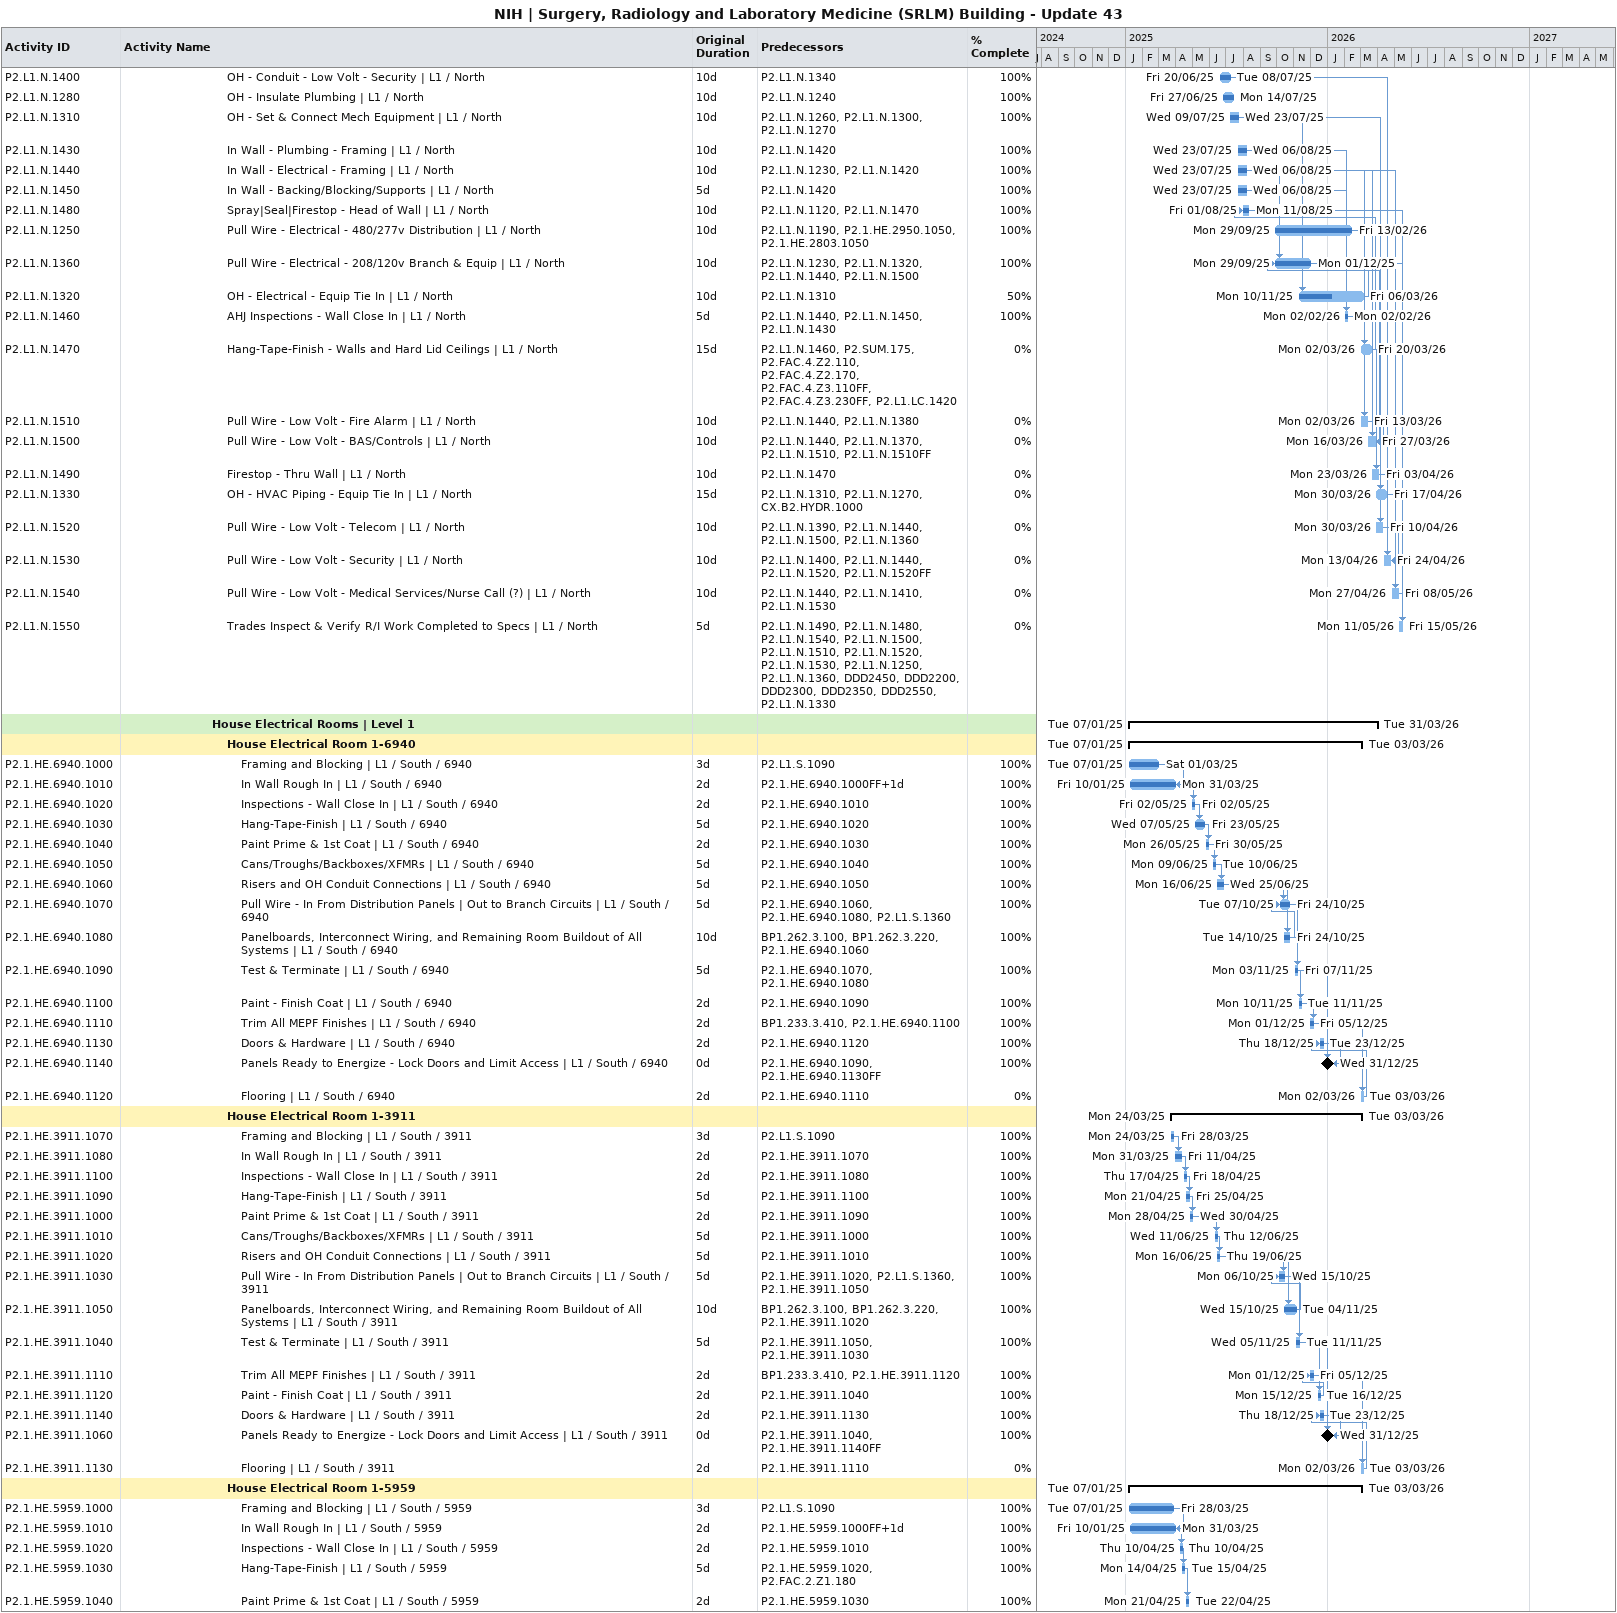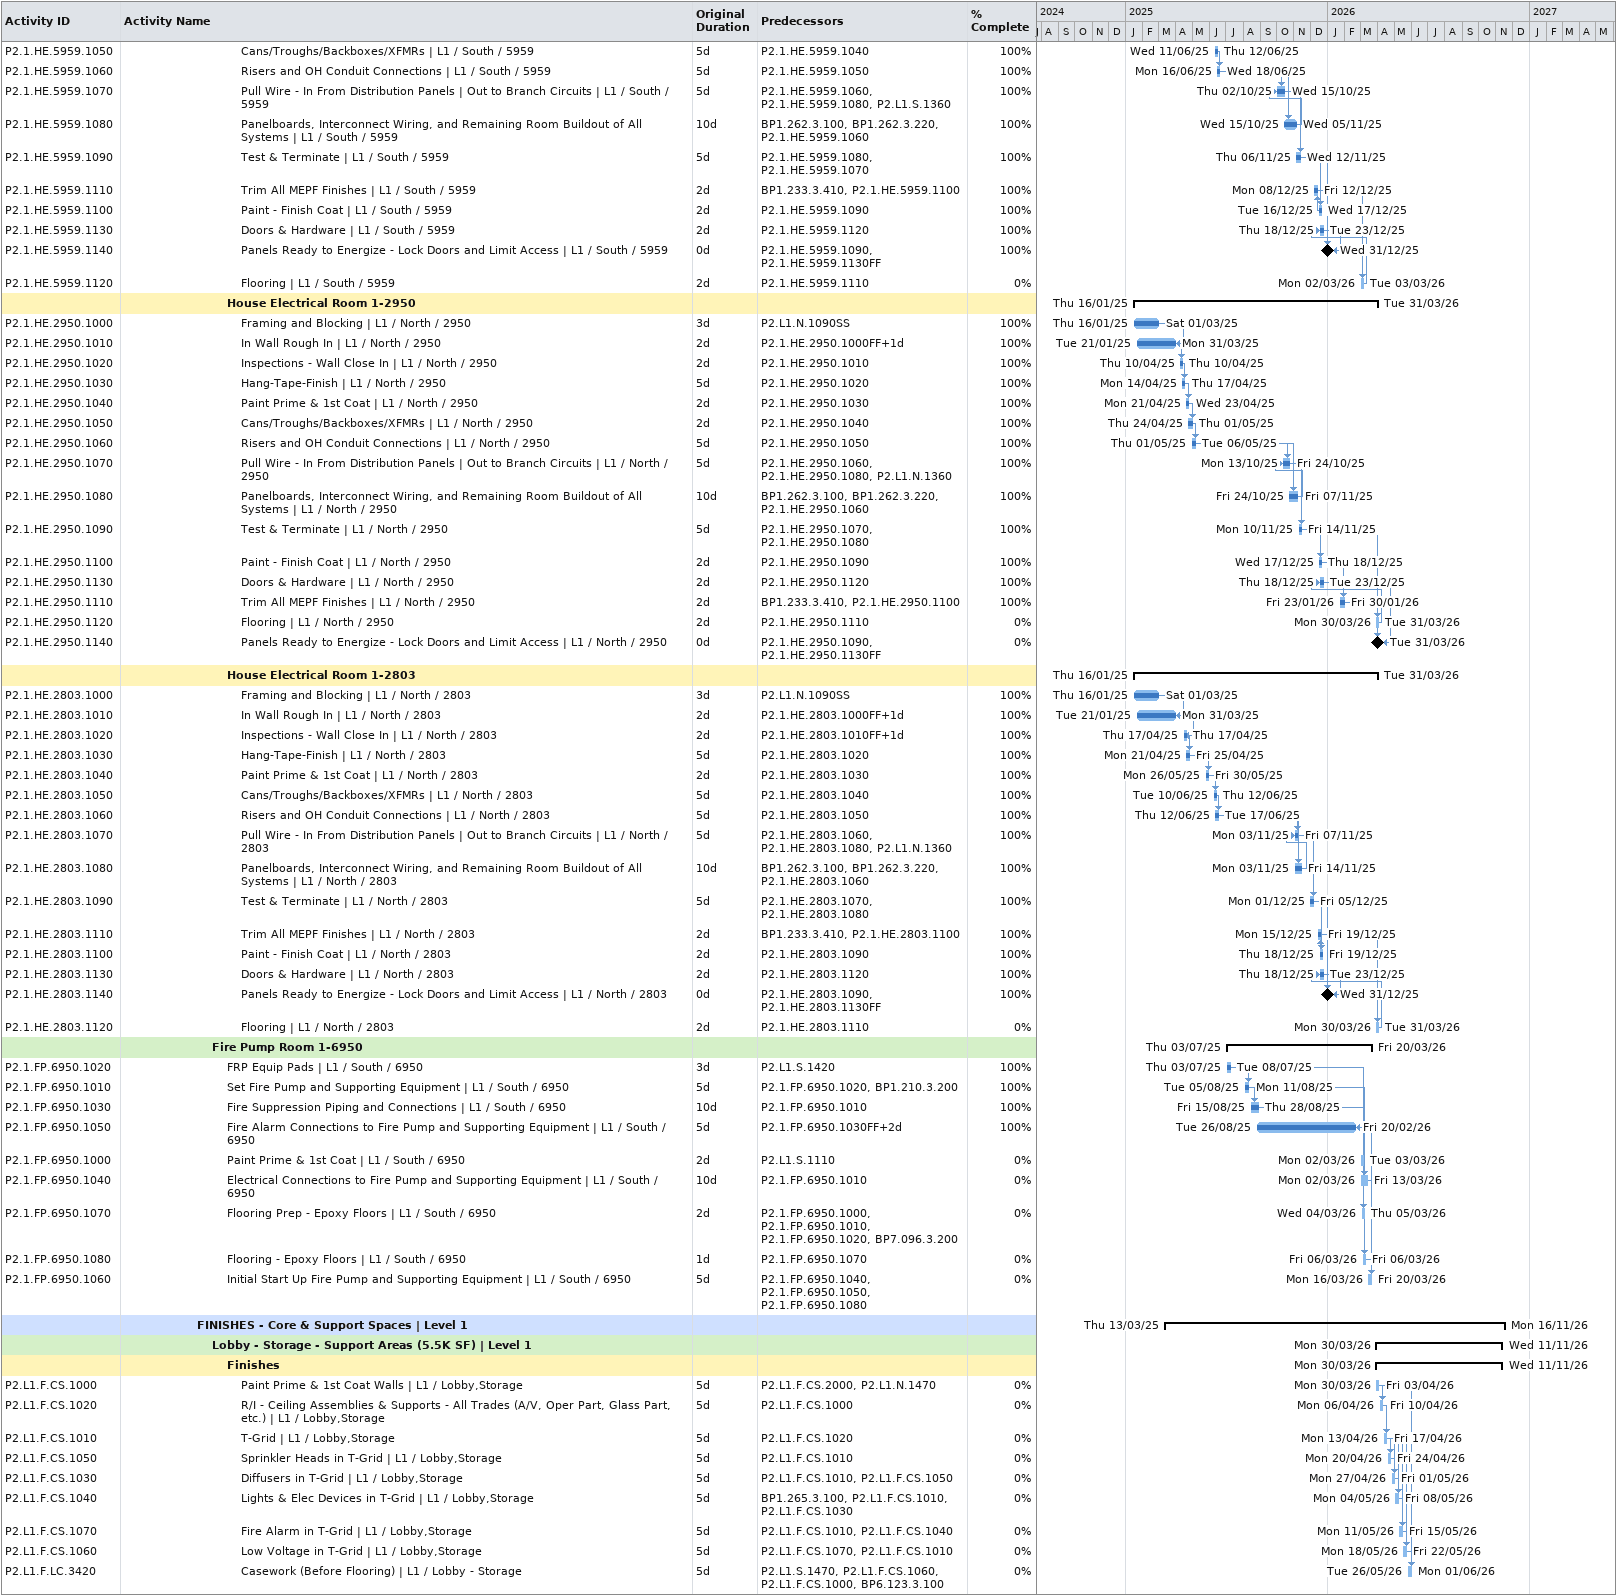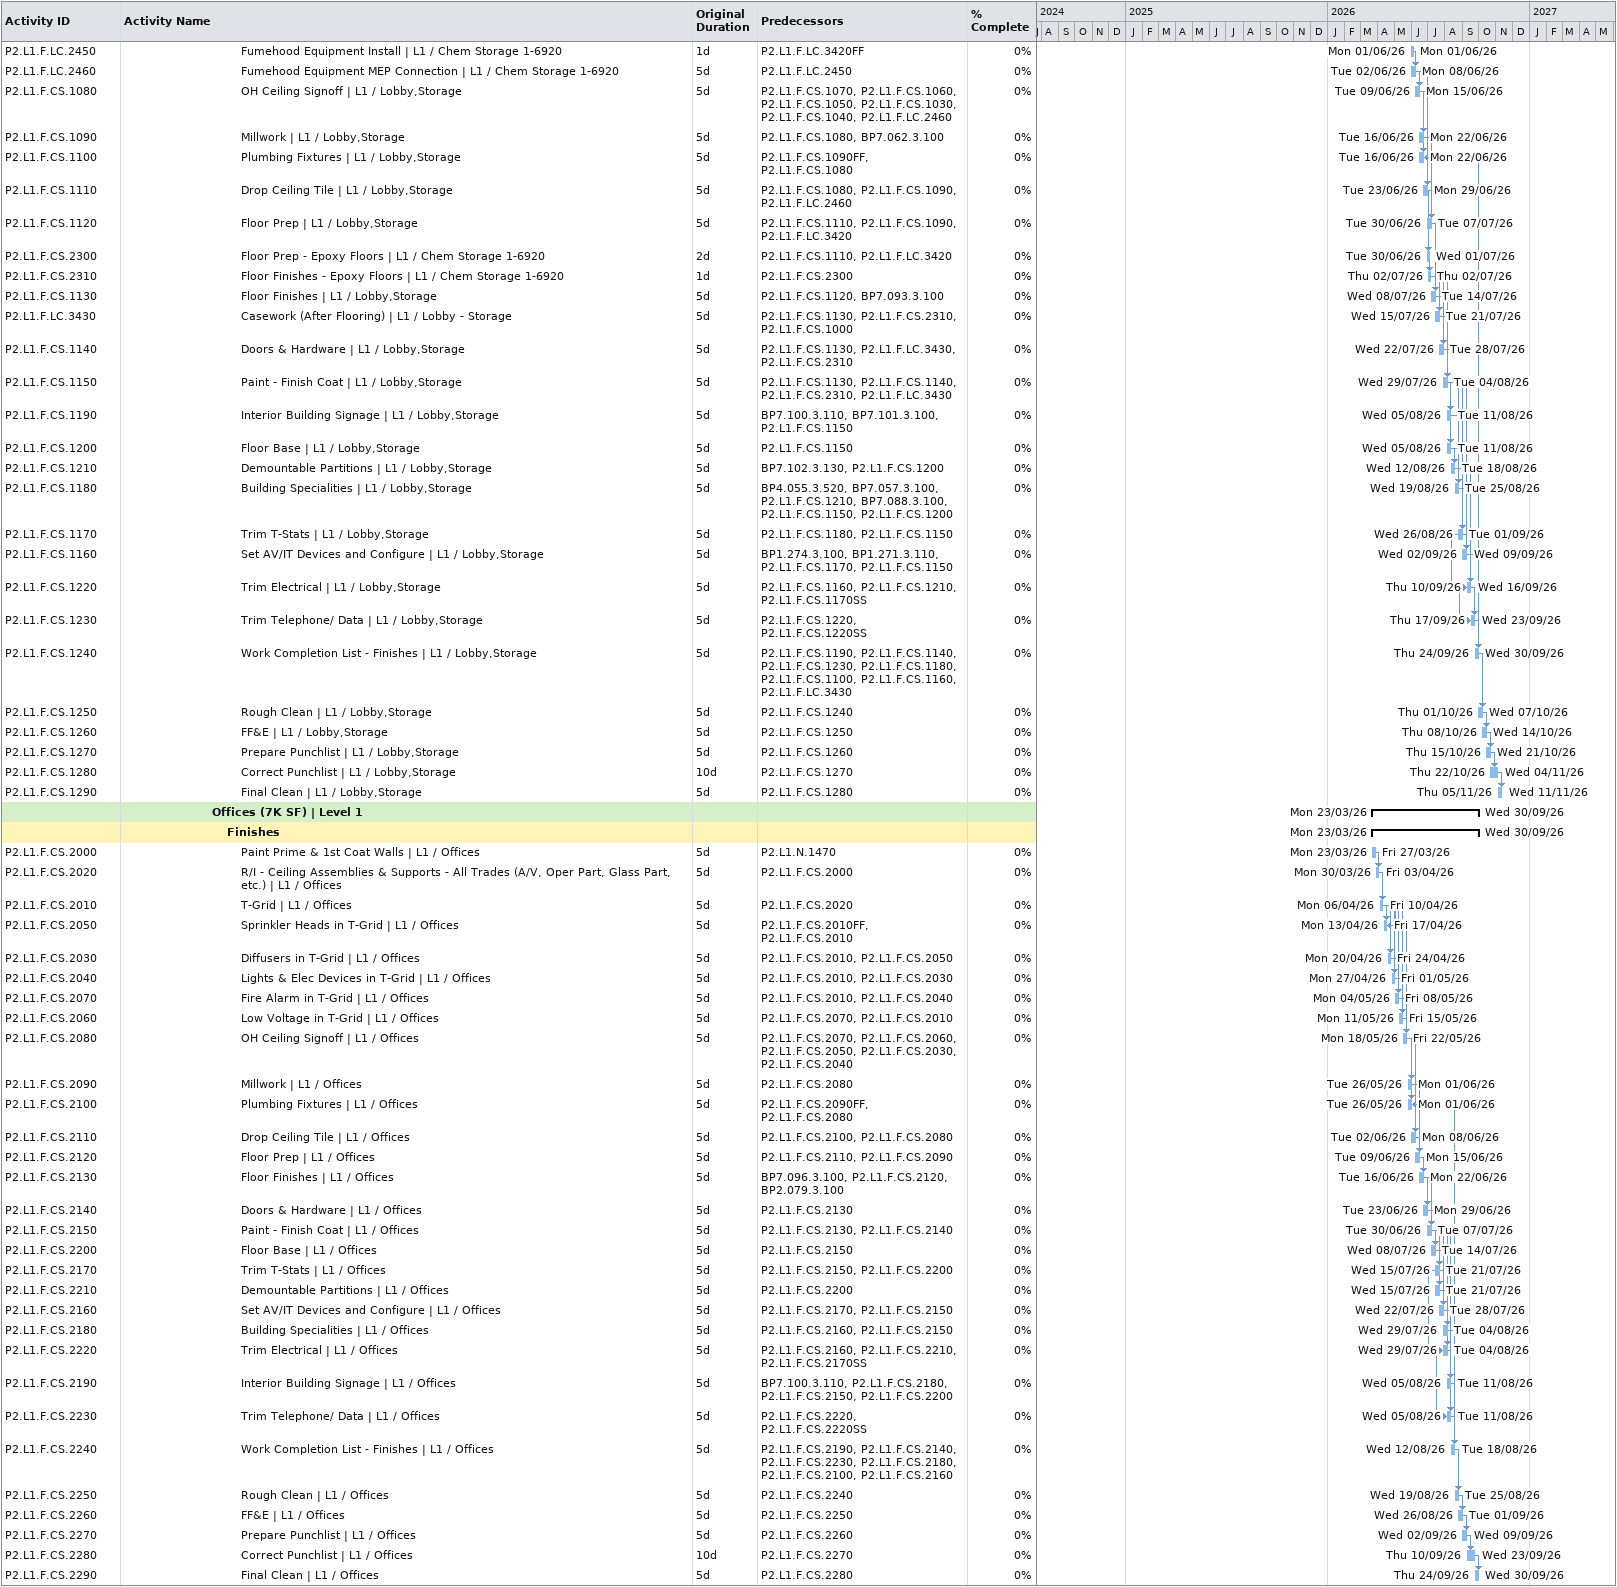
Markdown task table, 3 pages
NIH | Surgery, Radiology and Laboratory Medicine (SRLM) Building - Update 43

| ID | Level | Task | Original duration | Start | Finish | Predecessors | % complete |
|---|---|---|---|---|---|---|---|
| P2.L1.N.1400 | 8 | OH - Conduit - Low Volt - Security \| L1 / North | 10d | 2025-06-20 | 2025-07-08 | P2.L1.N.1340 | 100 |
| P2.L1.N.1280 | 8 | OH - Insulate Plumbing \| L1 / North | 10d | 2025-06-27 | 2025-07-14 | P2.L1.N.1240 | 100 |
| P2.L1.N.1310 | 8 | OH - Set & Connect Mech Equipment \| L1 / North | 10d | 2025-07-09 | 2025-07-23 | P2.L1.N.1260, P2.L1.N.1300, P2.L1.N.1270 | 100 |
| P2.L1.N.1430 | 8 | In Wall - Plumbing - Framing \| L1 / North | 10d | 2025-07-23 | 2025-08-06 | P2.L1.N.1420 | 100 |
| P2.L1.N.1440 | 8 | In Wall - Electrical - Framing \| L1 / North | 10d | 2025-07-23 | 2025-08-06 | P2.L1.N.1230, P2.L1.N.1420 | 100 |
| P2.L1.N.1450 | 8 | In Wall - Backing/Blocking/Supports \| L1 / North | 5d | 2025-07-23 | 2025-08-06 | P2.L1.N.1420 | 100 |
| P2.L1.N.1480 | 8 | Spray\|Seal\|Firestop - Head of Wall \| L1 / North | 10d | 2025-08-01 | 2025-08-11 | P2.L1.N.1120, P2.L1.N.1470 | 100 |
| P2.L1.N.1250 | 8 | Pull Wire - Electrical - 480/277v Distribution \| L1 / North | 10d | 2025-09-29 | 2026-02-13 | P2.L1.N.1190, P2.1.HE.2950.1050, P2.1.HE.2803.1050 | 100 |
| P2.L1.N.1360 | 8 | Pull Wire - Electrical - 208/120v Branch & Equip \| L1 / North | 10d | 2025-09-29 | 2025-12-01 | P2.L1.N.1230, P2.L1.N.1320, P2.L1.N.1440, P2.L1.N.1500 | 100 |
| P2.L1.N.1320 | 8 | OH - Electrical - Equip Tie In \| L1 / North | 10d | 2025-11-10 | 2026-03-06 | P2.L1.N.1310 | 50 |
| P2.L1.N.1460 | 8 | AHJ Inspections - Wall Close In \| L1 / North | 5d | 2026-02-02 | 2026-02-02 | P2.L1.N.1440, P2.L1.N.1450, P2.L1.N.1430 | 100 |
| P2.L1.N.1470 | 8 | Hang-Tape-Finish - Walls and Hard Lid Ceilings \| L1 / North | 15d | 2026-03-02 | 2026-03-20 | P2.L1.N.1460, P2.SUM.175, P2.FAC.4.Z2.110, P2.FAC.4.Z2.170, P2.FAC.4.Z3.110FF, P2.FAC.4.Z3.230FF, P2.L1.LC.1420 | 0 |
| P2.L1.N.1510 | 8 | Pull Wire - Low Volt - Fire Alarm \| L1 / North | 10d | 2026-03-02 | 2026-03-13 | P2.L1.N.1440, P2.L1.N.1380 | 0 |
| P2.L1.N.1500 | 8 | Pull Wire - Low Volt - BAS/Controls \| L1 / North | 10d | 2026-03-16 | 2026-03-27 | P2.L1.N.1440, P2.L1.N.1370, P2.L1.N.1510, P2.L1.N.1510FF | 0 |
| P2.L1.N.1490 | 8 | Firestop - Thru Wall \| L1 / North | 10d | 2026-03-23 | 2026-04-03 | P2.L1.N.1470 | 0 |
| P2.L1.N.1330 | 8 | OH - HVAC Piping - Equip Tie In \| L1 / North | 15d | 2026-03-30 | 2026-04-17 | P2.L1.N.1310, P2.L1.N.1270, CX.B2.HYDR.1000 | 0 |
| P2.L1.N.1520 | 8 | Pull Wire - Low Volt - Telecom \| L1 / North | 10d | 2026-03-30 | 2026-04-10 | P2.L1.N.1390, P2.L1.N.1440, P2.L1.N.1500, P2.L1.N.1360 | 0 |
| P2.L1.N.1530 | 8 | Pull Wire - Low Volt - Security \| L1 / North | 10d | 2026-04-13 | 2026-04-24 | P2.L1.N.1400, P2.L1.N.1440, P2.L1.N.1520, P2.L1.N.1520FF | 0 |
| P2.L1.N.1540 | 8 | Pull Wire - Low Volt - Medical Services/Nurse Call (?) \| L1 / North | 10d | 2026-04-27 | 2026-05-08 | P2.L1.N.1440, P2.L1.N.1410, P2.L1.N.1530 | 0 |
| P2.L1.N.1550 | 8 | Trades Inspect & Verify R/I Work Completed to Specs \| L1 / North | 5d | 2026-05-11 | 2026-05-15 | P2.L1.N.1490, P2.L1.N.1480, P2.L1.N.1540, P2.L1.N.1500, P2.L1.N.1510, P2.L1.N.1520, P2.L1.N.1530, P2.L1.N.1250, P2.L1.N.1360, DDD2450, DDD2200, DDD2300, DDD2350, DDD2550, P2.L1.N.1330 | 0 |
|  | 7 | **House Electrical Rooms \| Level 1** |  | 2025-01-07 | 2026-03-31 |  |  |
|  | 8 | **House Electrical Room 1-6940** |  | 2025-01-07 | 2026-03-03 |  |  |
| P2.1.HE.6940.1000 | 9 | Framing and Blocking \| L1 / South / 6940 | 3d | 2025-01-07 | 2025-03-01 | P2.L1.S.1090 | 100 |
| P2.1.HE.6940.1010 | 9 | In Wall Rough In \| L1 / South / 6940 | 2d | 2025-01-10 | 2025-03-31 | P2.1.HE.6940.1000FF+1d | 100 |
| P2.1.HE.6940.1020 | 9 | Inspections - Wall Close In \| L1 / South / 6940 | 2d | 2025-05-02 | 2025-05-02 | P2.1.HE.6940.1010 | 100 |
| P2.1.HE.6940.1030 | 9 | Hang-Tape-Finish \| L1 / South / 6940 | 5d | 2025-05-07 | 2025-05-23 | P2.1.HE.6940.1020 | 100 |
| P2.1.HE.6940.1040 | 9 | Paint Prime & 1st Coat \| L1 / South / 6940 | 2d | 2025-05-26 | 2025-05-30 | P2.1.HE.6940.1030 | 100 |
| P2.1.HE.6940.1050 | 9 | Cans/Troughs/Backboxes/XFMRs \| L1 / South / 6940 | 5d | 2025-06-09 | 2025-06-10 | P2.1.HE.6940.1040 | 100 |
| P2.1.HE.6940.1060 | 9 | Risers and OH Conduit Connections \| L1 / South / 6940 | 5d | 2025-06-16 | 2025-06-25 | P2.1.HE.6940.1050 | 100 |
| P2.1.HE.6940.1070 | 9 | Pull Wire - In From Distribution Panels \| Out to Branch Circuits \| L1 / South / 6940 | 5d | 2025-10-07 | 2025-10-24 | P2.1.HE.6940.1060, P2.1.HE.6940.1080, P2.L1.S.1360 | 100 |
| P2.1.HE.6940.1080 | 9 | Panelboards, Interconnect Wiring, and Remaining Room Buildout of All Systems \| L1 / South / 6940 | 10d | 2025-10-14 | 2025-10-24 | BP1.262.3.100, BP1.262.3.220, P2.1.HE.6940.1060 | 100 |
| P2.1.HE.6940.1090 | 9 | Test & Terminate \| L1 / South / 6940 | 5d | 2025-11-03 | 2025-11-07 | P2.1.HE.6940.1070, P2.1.HE.6940.1080 | 100 |
| P2.1.HE.6940.1100 | 9 | Paint - Finish Coat \| L1 / South / 6940 | 2d | 2025-11-10 | 2025-11-11 | P2.1.HE.6940.1090 | 100 |
| P2.1.HE.6940.1110 | 9 | Trim All MEPF Finishes \| L1 / South / 6940 | 2d | 2025-12-01 | 2025-12-05 | BP1.233.3.410, P2.1.HE.6940.1100 | 100 |
| P2.1.HE.6940.1130 | 9 | Doors & Hardware \| L1 / South / 6940 | 2d | 2025-12-18 | 2025-12-23 | P2.1.HE.6940.1120 | 100 |
| P2.1.HE.6940.1140 | 9 | Panels Ready to Energize - Lock Doors and Limit Access \| L1 / South / 6940 | 0d | 2025-12-31 | 2025-12-31 | P2.1.HE.6940.1090, P2.1.HE.6940.1130FF | 100 |
| P2.1.HE.6940.1120 | 9 | Flooring \| L1 / South / 6940 | 2d | 2026-03-02 | 2026-03-03 | P2.1.HE.6940.1110 | 0 |
|  | 8 | **House Electrical Room 1-3911** |  | 2025-03-24 | 2026-03-03 |  |  |
| P2.1.HE.3911.1070 | 9 | Framing and Blocking \| L1 / South / 3911 | 3d | 2025-03-24 | 2025-03-28 | P2.L1.S.1090 | 100 |
| P2.1.HE.3911.1080 | 9 | In Wall Rough In \| L1 / South / 3911 | 2d | 2025-03-31 | 2025-04-11 | P2.1.HE.3911.1070 | 100 |
| P2.1.HE.3911.1100 | 9 | Inspections - Wall Close In \| L1 / South / 3911 | 2d | 2025-04-17 | 2025-04-18 | P2.1.HE.3911.1080 | 100 |
| P2.1.HE.3911.1090 | 9 | Hang-Tape-Finish \| L1 / South / 3911 | 5d | 2025-04-21 | 2025-04-25 | P2.1.HE.3911.1100 | 100 |
| P2.1.HE.3911.1000 | 9 | Paint Prime & 1st Coat \| L1 / South / 3911 | 2d | 2025-04-28 | 2025-04-30 | P2.1.HE.3911.1090 | 100 |
| P2.1.HE.3911.1010 | 9 | Cans/Troughs/Backboxes/XFMRs \| L1 / South / 3911 | 5d | 2025-06-11 | 2025-06-12 | P2.1.HE.3911.1000 | 100 |
| P2.1.HE.3911.1020 | 9 | Risers and OH Conduit Connections \| L1 / South / 3911 | 5d | 2025-06-16 | 2025-06-19 | P2.1.HE.3911.1010 | 100 |
| P2.1.HE.3911.1030 | 9 | Pull Wire - In From Distribution Panels \| Out to Branch Circuits \| L1 / South / 3911 | 5d | 2025-10-06 | 2025-10-15 | P2.1.HE.3911.1020, P2.L1.S.1360, P2.1.HE.3911.1050 | 100 |
| P2.1.HE.3911.1050 | 9 | Panelboards, Interconnect Wiring, and Remaining Room Buildout of All Systems \| L1 / South / 3911 | 10d | 2025-10-15 | 2025-11-04 | BP1.262.3.100, BP1.262.3.220, P2.1.HE.3911.1020 | 100 |
| P2.1.HE.3911.1040 | 9 | Test & Terminate \| L1 / South / 3911 | 5d | 2025-11-05 | 2025-11-11 | P2.1.HE.3911.1050, P2.1.HE.3911.1030 | 100 |
| P2.1.HE.3911.1110 | 9 | Trim All MEPF Finishes \| L1 / South / 3911 | 2d | 2025-12-01 | 2025-12-05 | BP1.233.3.410, P2.1.HE.3911.1120 | 100 |
| P2.1.HE.3911.1120 | 9 | Paint - Finish Coat \| L1 / South / 3911 | 2d | 2025-12-15 | 2025-12-16 | P2.1.HE.3911.1040 | 100 |
| P2.1.HE.3911.1140 | 9 | Doors & Hardware \| L1 / South / 3911 | 2d | 2025-12-18 | 2025-12-23 | P2.1.HE.3911.1130 | 100 |
| P2.1.HE.3911.1060 | 9 | Panels Ready to Energize - Lock Doors and Limit Access \| L1 / South / 3911 | 0d | 2025-12-31 | 2025-12-31 | P2.1.HE.3911.1040, P2.1.HE.3911.1140FF | 100 |
| P2.1.HE.3911.1130 | 9 | Flooring \| L1 / South / 3911 | 2d | 2026-03-02 | 2026-03-03 | P2.1.HE.3911.1110 | 0 |
|  | 8 | **House Electrical Room 1-5959** |  | 2025-01-07 | 2026-03-03 |  |  |
| P2.1.HE.5959.1000 | 9 | Framing and Blocking \| L1 / South / 5959 | 3d | 2025-01-07 | 2025-03-28 | P2.L1.S.1090 | 100 |
| P2.1.HE.5959.1010 | 9 | In Wall Rough In \| L1 / South / 5959 | 2d | 2025-01-10 | 2025-03-31 | P2.1.HE.5959.1000FF+1d | 100 |
| P2.1.HE.5959.1020 | 9 | Inspections - Wall Close In \| L1 / South / 5959 | 2d | 2025-04-10 | 2025-04-10 | P2.1.HE.5959.1010 | 100 |
| P2.1.HE.5959.1030 | 9 | Hang-Tape-Finish \| L1 / South / 5959 | 5d | 2025-04-14 | 2025-04-15 | P2.1.HE.5959.1020, P2.FAC.2.Z1.180 | 100 |
| P2.1.HE.5959.1040 | 9 | Paint Prime & 1st Coat \| L1 / South / 5959 | 2d | 2025-04-21 | 2025-04-22 | P2.1.HE.5959.1030 | 100 |
| P2.1.HE.5959.1050 | 9 | Cans/Troughs/Backboxes/XFMRs \| L1 / South / 5959 | 5d | 2025-06-11 | 2025-06-12 | P2.1.HE.5959.1040 | 100 |
| P2.1.HE.5959.1060 | 9 | Risers and OH Conduit Connections \| L1 / South / 5959 | 5d | 2025-06-16 | 2025-06-18 | P2.1.HE.5959.1050 | 100 |
| P2.1.HE.5959.1070 | 9 | Pull Wire - In From Distribution Panels \| Out to Branch Circuits \| L1 / South / 5959 | 5d | 2025-10-02 | 2025-10-15 | P2.1.HE.5959.1060, P2.1.HE.5959.1080, P2.L1.S.1360 | 100 |
| P2.1.HE.5959.1080 | 9 | Panelboards, Interconnect Wiring, and Remaining Room Buildout of All Systems \| L1 / South / 5959 | 10d | 2025-10-15 | 2025-11-05 | BP1.262.3.100, BP1.262.3.220, P2.1.HE.5959.1060 | 100 |
| P2.1.HE.5959.1090 | 9 | Test & Terminate \| L1 / South / 5959 | 5d | 2025-11-06 | 2025-11-12 | P2.1.HE.5959.1080, P2.1.HE.5959.1070 | 100 |
| P2.1.HE.5959.1110 | 9 | Trim All MEPF Finishes \| L1 / South / 5959 | 2d | 2025-12-08 | 2025-12-12 | BP1.233.3.410, P2.1.HE.5959.1100 | 100 |
| P2.1.HE.5959.1100 | 9 | Paint - Finish Coat \| L1 / South / 5959 | 2d | 2025-12-16 | 2025-12-17 | P2.1.HE.5959.1090 | 100 |
| P2.1.HE.5959.1130 | 9 | Doors & Hardware \| L1 / South / 5959 | 2d | 2025-12-18 | 2025-12-23 | P2.1.HE.5959.1120 | 100 |
| P2.1.HE.5959.1140 | 9 | Panels Ready to Energize - Lock Doors and Limit Access \| L1 / South / 5959 | 0d | 2025-12-31 | 2025-12-31 | P2.1.HE.5959.1090, P2.1.HE.5959.1130FF | 100 |
| P2.1.HE.5959.1120 | 9 | Flooring \| L1 / South / 5959 | 2d | 2026-03-02 | 2026-03-03 | P2.1.HE.5959.1110 | 0 |
|  | 8 | **House Electrical Room 1-2950** |  | 2025-01-16 | 2026-03-31 |  |  |
| P2.1.HE.2950.1000 | 9 | Framing and Blocking \| L1 / North / 2950 | 3d | 2025-01-16 | 2025-03-01 | P2.L1.N.1090SS | 100 |
| P2.1.HE.2950.1010 | 9 | In Wall Rough In \| L1 / North / 2950 | 2d | 2025-01-21 | 2025-03-31 | P2.1.HE.2950.1000FF+1d | 100 |
| P2.1.HE.2950.1020 | 9 | Inspections - Wall Close In \| L1 / North / 2950 | 2d | 2025-04-10 | 2025-04-10 | P2.1.HE.2950.1010 | 100 |
| P2.1.HE.2950.1030 | 9 | Hang-Tape-Finish \| L1 / North / 2950 | 5d | 2025-04-14 | 2025-04-17 | P2.1.HE.2950.1020 | 100 |
| P2.1.HE.2950.1040 | 9 | Paint Prime & 1st Coat \| L1 / North / 2950 | 2d | 2025-04-21 | 2025-04-23 | P2.1.HE.2950.1030 | 100 |
| P2.1.HE.2950.1050 | 9 | Cans/Troughs/Backboxes/XFMRs \| L1 / North / 2950 | 2d | 2025-04-24 | 2025-05-01 | P2.1.HE.2950.1040 | 100 |
| P2.1.HE.2950.1060 | 9 | Risers and OH Conduit Connections \| L1 / North / 2950 | 5d | 2025-05-01 | 2025-05-06 | P2.1.HE.2950.1050 | 100 |
| P2.1.HE.2950.1070 | 9 | Pull Wire - In From Distribution Panels \| Out to Branch Circuits \| L1 / North / 2950 | 5d | 2025-10-13 | 2025-10-24 | P2.1.HE.2950.1060, P2.1.HE.2950.1080, P2.L1.N.1360 | 100 |
| P2.1.HE.2950.1080 | 9 | Panelboards, Interconnect Wiring, and Remaining Room Buildout of All Systems \| L1 / North / 2950 | 10d | 2025-10-24 | 2025-11-07 | BP1.262.3.100, BP1.262.3.220, P2.1.HE.2950.1060 | 100 |
| P2.1.HE.2950.1090 | 9 | Test & Terminate \| L1 / North / 2950 | 5d | 2025-11-10 | 2025-11-14 | P2.1.HE.2950.1070, P2.1.HE.2950.1080 | 100 |
| P2.1.HE.2950.1100 | 9 | Paint - Finish Coat \| L1 / North / 2950 | 2d | 2025-12-17 | 2025-12-18 | P2.1.HE.2950.1090 | 100 |
| P2.1.HE.2950.1130 | 9 | Doors & Hardware \| L1 / North / 2950 | 2d | 2025-12-18 | 2025-12-23 | P2.1.HE.2950.1120 | 100 |
| P2.1.HE.2950.1110 | 9 | Trim All MEPF Finishes \| L1 / North / 2950 | 2d | 2026-01-23 | 2026-01-30 | BP1.233.3.410, P2.1.HE.2950.1100 | 100 |
| P2.1.HE.2950.1120 | 9 | Flooring \| L1 / North / 2950 | 2d | 2026-03-30 | 2026-03-31 | P2.1.HE.2950.1110 | 0 |
| P2.1.HE.2950.1140 | 9 | Panels Ready to Energize - Lock Doors and Limit Access \| L1 / North / 2950 | 0d | 2026-03-31 | 2026-03-31 | P2.1.HE.2950.1090, P2.1.HE.2950.1130FF | 0 |
|  | 8 | **House Electrical Room 1-2803** |  | 2025-01-16 | 2026-03-31 |  |  |
| P2.1.HE.2803.1000 | 9 | Framing and Blocking \| L1 / North / 2803 | 3d | 2025-01-16 | 2025-03-01 | P2.L1.N.1090SS | 100 |
| P2.1.HE.2803.1010 | 9 | In Wall Rough In \| L1 / North / 2803 | 2d | 2025-01-21 | 2025-03-31 | P2.1.HE.2803.1000FF+1d | 100 |
| P2.1.HE.2803.1020 | 9 | Inspections - Wall Close In \| L1 / North / 2803 | 2d | 2025-04-17 | 2025-04-17 | P2.1.HE.2803.1010FF+1d | 100 |
| P2.1.HE.2803.1030 | 9 | Hang-Tape-Finish \| L1 / North / 2803 | 5d | 2025-04-21 | 2025-04-25 | P2.1.HE.2803.1020 | 100 |
| P2.1.HE.2803.1040 | 9 | Paint Prime & 1st Coat \| L1 / North / 2803 | 2d | 2025-05-26 | 2025-05-30 | P2.1.HE.2803.1030 | 100 |
| P2.1.HE.2803.1050 | 9 | Cans/Troughs/Backboxes/XFMRs \| L1 / North / 2803 | 5d | 2025-06-10 | 2025-06-12 | P2.1.HE.2803.1040 | 100 |
| P2.1.HE.2803.1060 | 9 | Risers and OH Conduit Connections \| L1 / North / 2803 | 5d | 2025-06-12 | 2025-06-17 | P2.1.HE.2803.1050 | 100 |
| P2.1.HE.2803.1070 | 9 | Pull Wire - In From Distribution Panels \| Out to Branch Circuits \| L1 / North / 2803 | 5d | 2025-11-03 | 2025-11-07 | P2.1.HE.2803.1060, P2.1.HE.2803.1080, P2.L1.N.1360 | 100 |
| P2.1.HE.2803.1080 | 9 | Panelboards, Interconnect Wiring, and Remaining Room Buildout of All Systems \| L1 / North / 2803 | 10d | 2025-11-03 | 2025-11-14 | BP1.262.3.100, BP1.262.3.220, P2.1.HE.2803.1060 | 100 |
| P2.1.HE.2803.1090 | 9 | Test & Terminate \| L1 / North / 2803 | 5d | 2025-12-01 | 2025-12-05 | P2.1.HE.2803.1070, P2.1.HE.2803.1080 | 100 |
| P2.1.HE.2803.1110 | 9 | Trim All MEPF Finishes \| L1 / North / 2803 | 2d | 2025-12-15 | 2025-12-19 | BP1.233.3.410, P2.1.HE.2803.1100 | 100 |
| P2.1.HE.2803.1100 | 9 | Paint - Finish Coat \| L1 / North / 2803 | 2d | 2025-12-18 | 2025-12-19 | P2.1.HE.2803.1090 | 100 |
| P2.1.HE.2803.1130 | 9 | Doors & Hardware \| L1 / North / 2803 | 2d | 2025-12-18 | 2025-12-23 | P2.1.HE.2803.1120 | 100 |
| P2.1.HE.2803.1140 | 9 | Panels Ready to Energize - Lock Doors and Limit Access \| L1 / North / 2803 | 0d | 2025-12-31 | 2025-12-31 | P2.1.HE.2803.1090, P2.1.HE.2803.1130FF | 100 |
| P2.1.HE.2803.1120 | 9 | Flooring \| L1 / North / 2803 | 2d | 2026-03-30 | 2026-03-31 | P2.1.HE.2803.1110 | 0 |
|  | 7 | **Fire Pump Room 1-6950** |  | 2025-07-03 | 2026-03-20 |  |  |
| P2.1.FP.6950.1020 | 8 | FRP Equip Pads \| L1 / South / 6950 | 3d | 2025-07-03 | 2025-07-08 | P2.L1.S.1420 | 100 |
| P2.1.FP.6950.1010 | 8 | Set Fire Pump and Supporting Equipment \| L1 / South / 6950 | 5d | 2025-08-05 | 2025-08-11 | P2.1.FP.6950.1020, BP1.210.3.200 | 100 |
| P2.1.FP.6950.1030 | 8 | Fire Suppression Piping and Connections \| L1 / South / 6950 | 10d | 2025-08-15 | 2025-08-28 | P2.1.FP.6950.1010 | 100 |
| P2.1.FP.6950.1050 | 8 | Fire Alarm Connections to Fire Pump and Supporting Equipment \| L1 / South / 6950 | 5d | 2025-08-26 | 2026-02-20 | P2.1.FP.6950.1030FF+2d | 100 |
| P2.1.FP.6950.1000 | 8 | Paint Prime & 1st Coat \| L1 / South / 6950 | 2d | 2026-03-02 | 2026-03-03 | P2.L1.S.1110 | 0 |
| P2.1.FP.6950.1040 | 8 | Electrical Connections to Fire Pump and Supporting Equipment \| L1 / South / 6950 | 10d | 2026-03-02 | 2026-03-13 | P2.1.FP.6950.1010 | 0 |
| P2.1.FP.6950.1070 | 8 | Flooring Prep - Epoxy Floors \| L1 / South / 6950 | 2d | 2026-03-04 | 2026-03-05 | P2.1.FP.6950.1000, P2.1.FP.6950.1010, P2.1.FP.6950.1020, BP7.096.3.200 | 0 |
| P2.1.FP.6950.1080 | 8 | Flooring - Epoxy Floors \| L1 / South / 6950 | 1d | 2026-03-06 | 2026-03-06 | P2.1.FP.6950.1070 | 0 |
| P2.1.FP.6950.1060 | 8 | Initial Start Up Fire Pump and Supporting Equipment \| L1 / South / 6950 | 5d | 2026-03-16 | 2026-03-20 | P2.1.FP.6950.1040, P2.1.FP.6950.1050, P2.1.FP.6950.1080 | 0 |
|  | 6 | **FINISHES - Core & Support Spaces \| Level 1** |  | 2025-03-13 | 2026-11-16 |  |  |
|  | 7 | **Lobby - Storage - Support Areas (5.5K SF) \| Level 1** |  | 2026-03-30 | 2026-11-11 |  |  |
|  | 8 | **Finishes** |  | 2026-03-30 | 2026-11-11 |  |  |
| P2.L1.F.CS.1000 | 9 | Paint Prime & 1st Coat Walls \| L1 / Lobby,Storage | 5d | 2026-03-30 | 2026-04-03 | P2.L1.F.CS.2000, P2.L1.N.1470 | 0 |
| P2.L1.F.CS.1020 | 9 | R/I - Ceiling Assemblies & Supports - All Trades (A/V, Oper Part, Glass Part, etc.) \| L1 / Lobby,Storage | 5d | 2026-04-06 | 2026-04-10 | P2.L1.F.CS.1000 | 0 |
| P2.L1.F.CS.1010 | 9 | T-Grid \| L1 / Lobby,Storage | 5d | 2026-04-13 | 2026-04-17 | P2.L1.F.CS.1020 | 0 |
| P2.L1.F.CS.1050 | 9 | Sprinkler Heads in T-Grid \| L1 / Lobby,Storage | 5d | 2026-04-20 | 2026-04-24 | P2.L1.F.CS.1010 | 0 |
| P2.L1.F.CS.1030 | 9 | Diffusers in T-Grid \| L1 / Lobby,Storage | 5d | 2026-04-27 | 2026-05-01 | P2.L1.F.CS.1010, P2.L1.F.CS.1050 | 0 |
| P2.L1.F.CS.1040 | 9 | Lights & Elec Devices in T-Grid \| L1 / Lobby,Storage | 5d | 2026-05-04 | 2026-05-08 | BP1.265.3.100, P2.L1.F.CS.1010, P2.L1.F.CS.1030 | 0 |
| P2.L1.F.CS.1070 | 9 | Fire Alarm in T-Grid \| L1 / Lobby,Storage | 5d | 2026-05-11 | 2026-05-15 | P2.L1.F.CS.1010, P2.L1.F.CS.1040 | 0 |
| P2.L1.F.CS.1060 | 9 | Low Voltage in T-Grid \| L1 / Lobby,Storage | 5d | 2026-05-18 | 2026-05-22 | P2.L1.F.CS.1070, P2.L1.F.CS.1010 | 0 |
| P2.L1.F.LC.3420 | 9 | Casework (Before Flooring) \| L1 / Lobby - Storage | 5d | 2026-05-26 | 2026-06-01 | P2.L1.S.1470, P2.L1.F.CS.1060, P2.L1.F.CS.1000, BP6.123.3.100 | 0 |
| P2.L1.F.LC.2450 | 9 | Fumehood Equipment Install \| L1 / Chem Storage 1-6920 | 1d | 2026-06-01 | 2026-06-01 | P2.L1.F.LC.3420FF | 0 |
| P2.L1.F.LC.2460 | 9 | Fumehood Equipment MEP Connection \| L1 / Chem Storage 1-6920 | 5d | 2026-06-02 | 2026-06-08 | P2.L1.F.LC.2450 | 0 |
| P2.L1.F.CS.1080 | 9 | OH Ceiling Signoff \| L1 / Lobby,Storage | 5d | 2026-06-09 | 2026-06-15 | P2.L1.F.CS.1070, P2.L1.F.CS.1060, P2.L1.F.CS.1050, P2.L1.F.CS.1030, P2.L1.F.CS.1040, P2.L1.F.LC.2460 | 0 |
| P2.L1.F.CS.1090 | 9 | Millwork \| L1 / Lobby,Storage | 5d | 2026-06-16 | 2026-06-22 | P2.L1.F.CS.1080, BP7.062.3.100 | 0 |
| P2.L1.F.CS.1100 | 9 | Plumbing Fixtures \| L1 / Lobby,Storage | 5d | 2026-06-16 | 2026-06-22 | P2.L1.F.CS.1090FF, P2.L1.F.CS.1080 | 0 |
| P2.L1.F.CS.1110 | 9 | Drop Ceiling Tile \| L1 / Lobby,Storage | 5d | 2026-06-23 | 2026-06-29 | P2.L1.F.CS.1080, P2.L1.F.CS.1090, P2.L1.F.LC.2460 | 0 |
| P2.L1.F.CS.1120 | 9 | Floor Prep \| L1 / Lobby,Storage | 5d | 2026-06-30 | 2026-07-07 | P2.L1.F.CS.1110, P2.L1.F.CS.1090, P2.L1.F.LC.3420 | 0 |
| P2.L1.F.CS.2300 | 9 | Floor Prep - Epoxy Floors \| L1 / Chem Storage 1-6920 | 2d | 2026-06-30 | 2026-07-01 | P2.L1.F.CS.1110, P2.L1.F.LC.3420 | 0 |
| P2.L1.F.CS.2310 | 9 | Floor Finishes - Epoxy Floors \| L1 / Chem Storage 1-6920 | 1d | 2026-07-02 | 2026-07-02 | P2.L1.F.CS.2300 | 0 |
| P2.L1.F.CS.1130 | 9 | Floor Finishes \| L1 / Lobby,Storage | 5d | 2026-07-08 | 2026-07-14 | P2.L1.F.CS.1120, BP7.093.3.100 | 0 |
| P2.L1.F.LC.3430 | 9 | Casework (After Flooring) \| L1 / Lobby - Storage | 5d | 2026-07-15 | 2026-07-21 | P2.L1.F.CS.1130, P2.L1.F.CS.2310, P2.L1.F.CS.1000 | 0 |
| P2.L1.F.CS.1140 | 9 | Doors & Hardware \| L1 / Lobby,Storage | 5d | 2026-07-22 | 2026-07-28 | P2.L1.F.CS.1130, P2.L1.F.LC.3430, P2.L1.F.CS.2310 | 0 |
| P2.L1.F.CS.1150 | 9 | Paint - Finish Coat \| L1 / Lobby,Storage | 5d | 2026-07-29 | 2026-08-04 | P2.L1.F.CS.1130, P2.L1.F.CS.1140, P2.L1.F.CS.2310, P2.L1.F.LC.3430 | 0 |
| P2.L1.F.CS.1190 | 9 | Interior Building Signage \| L1 / Lobby,Storage | 5d | 2026-08-05 | 2026-08-11 | BP7.100.3.110, BP7.101.3.100, P2.L1.F.CS.1150 | 0 |
| P2.L1.F.CS.1200 | 9 | Floor Base \| L1 / Lobby,Storage | 5d | 2026-08-05 | 2026-08-11 | P2.L1.F.CS.1150 | 0 |
| P2.L1.F.CS.1210 | 9 | Demountable Partitions \| L1 / Lobby,Storage | 5d | 2026-08-12 | 2026-08-18 | BP7.102.3.130, P2.L1.F.CS.1200 | 0 |
| P2.L1.F.CS.1180 | 9 | Building Specialities \| L1 / Lobby,Storage | 5d | 2026-08-19 | 2026-08-25 | BP4.055.3.520, BP7.057.3.100, P2.L1.F.CS.1210, BP7.088.3.100, P2.L1.F.CS.1150, P2.L1.F.CS.1200 | 0 |
| P2.L1.F.CS.1170 | 9 | Trim T-Stats \| L1 / Lobby,Storage | 5d | 2026-08-26 | 2026-09-01 | P2.L1.F.CS.1180, P2.L1.F.CS.1150 | 0 |
| P2.L1.F.CS.1160 | 9 | Set AV/IT Devices and Configure \| L1 / Lobby,Storage | 5d | 2026-09-02 | 2026-09-09 | BP1.274.3.100, BP1.271.3.110, P2.L1.F.CS.1170, P2.L1.F.CS.1150 | 0 |
| P2.L1.F.CS.1220 | 9 | Trim Electrical \| L1 / Lobby,Storage | 5d | 2026-09-10 | 2026-09-16 | P2.L1.F.CS.1160, P2.L1.F.CS.1210, P2.L1.F.CS.1170SS | 0 |
| P2.L1.F.CS.1230 | 9 | Trim Telephone/ Data \| L1 / Lobby,Storage | 5d | 2026-09-17 | 2026-09-23 | P2.L1.F.CS.1220, P2.L1.F.CS.1220SS | 0 |
| P2.L1.F.CS.1240 | 9 | Work Completion List - Finishes \| L1 / Lobby,Storage | 5d | 2026-09-24 | 2026-09-30 | P2.L1.F.CS.1190, P2.L1.F.CS.1140, P2.L1.F.CS.1230, P2.L1.F.CS.1180, P2.L1.F.CS.1100, P2.L1.F.CS.1160, P2.L1.F.LC.3430 | 0 |
| P2.L1.F.CS.1250 | 9 | Rough Clean \| L1 / Lobby,Storage | 5d | 2026-10-01 | 2026-10-07 | P2.L1.F.CS.1240 | 0 |
| P2.L1.F.CS.1260 | 9 | FF&E \| L1 / Lobby,Storage | 5d | 2026-10-08 | 2026-10-14 | P2.L1.F.CS.1250 | 0 |
| P2.L1.F.CS.1270 | 9 | Prepare Punchlist \| L1 / Lobby,Storage | 5d | 2026-10-15 | 2026-10-21 | P2.L1.F.CS.1260 | 0 |
| P2.L1.F.CS.1280 | 9 | Correct Punchlist \| L1 / Lobby,Storage | 10d | 2026-10-22 | 2026-11-04 | P2.L1.F.CS.1270 | 0 |
| P2.L1.F.CS.1290 | 9 | Final Clean \| L1 / Lobby,Storage | 5d | 2026-11-05 | 2026-11-11 | P2.L1.F.CS.1280 | 0 |
|  | 7 | **Offices (7K SF) \| Level 1** |  | 2026-03-23 | 2026-09-30 |  |  |
|  | 8 | **Finishes** |  | 2026-03-23 | 2026-09-30 |  |  |
| P2.L1.F.CS.2000 | 9 | Paint Prime & 1st Coat Walls \| L1 / Offices | 5d | 2026-03-23 | 2026-03-27 | P2.L1.N.1470 | 0 |
| P2.L1.F.CS.2020 | 9 | R/I - Ceiling Assemblies & Supports - All Trades (A/V, Oper Part, Glass Part, etc.) \| L1 / Offices | 5d | 2026-03-30 | 2026-04-03 | P2.L1.F.CS.2000 | 0 |
| P2.L1.F.CS.2010 | 9 | T-Grid \| L1 / Offices | 5d | 2026-04-06 | 2026-04-10 | P2.L1.F.CS.2020 | 0 |
| P2.L1.F.CS.2050 | 9 | Sprinkler Heads in T-Grid \| L1 / Offices | 5d | 2026-04-13 | 2026-04-17 | P2.L1.F.CS.2010FF, P2.L1.F.CS.2010 | 0 |
| P2.L1.F.CS.2030 | 9 | Diffusers in T-Grid \| L1 / Offices | 5d | 2026-04-20 | 2026-04-24 | P2.L1.F.CS.2010, P2.L1.F.CS.2050 | 0 |
| P2.L1.F.CS.2040 | 9 | Lights & Elec Devices in T-Grid \| L1 / Offices | 5d | 2026-04-27 | 2026-05-01 | P2.L1.F.CS.2010, P2.L1.F.CS.2030 | 0 |
| P2.L1.F.CS.2070 | 9 | Fire Alarm in T-Grid \| L1 / Offices | 5d | 2026-05-04 | 2026-05-08 | P2.L1.F.CS.2010, P2.L1.F.CS.2040 | 0 |
| P2.L1.F.CS.2060 | 9 | Low Voltage in T-Grid \| L1 / Offices | 5d | 2026-05-11 | 2026-05-15 | P2.L1.F.CS.2070, P2.L1.F.CS.2010 | 0 |
| P2.L1.F.CS.2080 | 9 | OH Ceiling Signoff \| L1 / Offices | 5d | 2026-05-18 | 2026-05-22 | P2.L1.F.CS.2070, P2.L1.F.CS.2060, P2.L1.F.CS.2050, P2.L1.F.CS.2030, P2.L1.F.CS.2040 | 0 |
| P2.L1.F.CS.2090 | 9 | Millwork \| L1 / Offices | 5d | 2026-05-26 | 2026-06-01 | P2.L1.F.CS.2080 | 0 |
| P2.L1.F.CS.2100 | 9 | Plumbing Fixtures \| L1 / Offices | 5d | 2026-05-26 | 2026-06-01 | P2.L1.F.CS.2090FF, P2.L1.F.CS.2080 | 0 |
| P2.L1.F.CS.2110 | 9 | Drop Ceiling Tile \| L1 / Offices | 5d | 2026-06-02 | 2026-06-08 | P2.L1.F.CS.2100, P2.L1.F.CS.2080 | 0 |
| P2.L1.F.CS.2120 | 9 | Floor Prep \| L1 / Offices | 5d | 2026-06-09 | 2026-06-15 | P2.L1.F.CS.2110, P2.L1.F.CS.2090 | 0 |
| P2.L1.F.CS.2130 | 9 | Floor Finishes \| L1 / Offices | 5d | 2026-06-16 | 2026-06-22 | BP7.096.3.100, P2.L1.F.CS.2120, BP2.079.3.100 | 0 |
| P2.L1.F.CS.2140 | 9 | Doors & Hardware \| L1 / Offices | 5d | 2026-06-23 | 2026-06-29 | P2.L1.F.CS.2130 | 0 |
| P2.L1.F.CS.2150 | 9 | Paint - Finish Coat \| L1 / Offices | 5d | 2026-06-30 | 2026-07-07 | P2.L1.F.CS.2130, P2.L1.F.CS.2140 | 0 |
| P2.L1.F.CS.2200 | 9 | Floor Base \| L1 / Offices | 5d | 2026-07-08 | 2026-07-14 | P2.L1.F.CS.2150 | 0 |
| P2.L1.F.CS.2170 | 9 | Trim T-Stats \| L1 / Offices | 5d | 2026-07-15 | 2026-07-21 | P2.L1.F.CS.2150, P2.L1.F.CS.2200 | 0 |
| P2.L1.F.CS.2210 | 9 | Demountable Partitions \| L1 / Offices | 5d | 2026-07-15 | 2026-07-21 | P2.L1.F.CS.2200 | 0 |
| P2.L1.F.CS.2160 | 9 | Set AV/IT Devices and Configure \| L1 / Offices | 5d | 2026-07-22 | 2026-07-28 | P2.L1.F.CS.2170, P2.L1.F.CS.2150 | 0 |
| P2.L1.F.CS.2180 | 9 | Building Specialities \| L1 / Offices | 5d | 2026-07-29 | 2026-08-04 | P2.L1.F.CS.2160, P2.L1.F.CS.2150 | 0 |
| P2.L1.F.CS.2220 | 9 | Trim Electrical \| L1 / Offices | 5d | 2026-07-29 | 2026-08-04 | P2.L1.F.CS.2160, P2.L1.F.CS.2210, P2.L1.F.CS.2170SS | 0 |
| P2.L1.F.CS.2190 | 9 | Interior Building Signage \| L1 / Offices | 5d | 2026-08-05 | 2026-08-11 | BP7.100.3.110, P2.L1.F.CS.2180, P2.L1.F.CS.2150, P2.L1.F.CS.2200 | 0 |
| P2.L1.F.CS.2230 | 9 | Trim Telephone/ Data \| L1 / Offices | 5d | 2026-08-05 | 2026-08-11 | P2.L1.F.CS.2220, P2.L1.F.CS.2220SS | 0 |
| P2.L1.F.CS.2240 | 9 | Work Completion List - Finishes \| L1 / Offices | 5d | 2026-08-12 | 2026-08-18 | P2.L1.F.CS.2190, P2.L1.F.CS.2140, P2.L1.F.CS.2230, P2.L1.F.CS.2180, P2.L1.F.CS.2100, P2.L1.F.CS.2160 | 0 |
| P2.L1.F.CS.2250 | 9 | Rough Clean \| L1 / Offices | 5d | 2026-08-19 | 2026-08-25 | P2.L1.F.CS.2240 | 0 |
| P2.L1.F.CS.2260 | 9 | FF&E \| L1 / Offices | 5d | 2026-08-26 | 2026-09-01 | P2.L1.F.CS.2250 | 0 |
| P2.L1.F.CS.2270 | 9 | Prepare Punchlist \| L1 / Offices | 5d | 2026-09-02 | 2026-09-09 | P2.L1.F.CS.2260 | 0 |
| P2.L1.F.CS.2280 | 9 | Correct Punchlist \| L1 / Offices | 10d | 2026-09-10 | 2026-09-23 | P2.L1.F.CS.2270 | 0 |
| P2.L1.F.CS.2290 | 9 | Final Clean \| L1 / Offices | 5d | 2026-09-24 | 2026-09-30 | P2.L1.F.CS.2280 | 0 |
